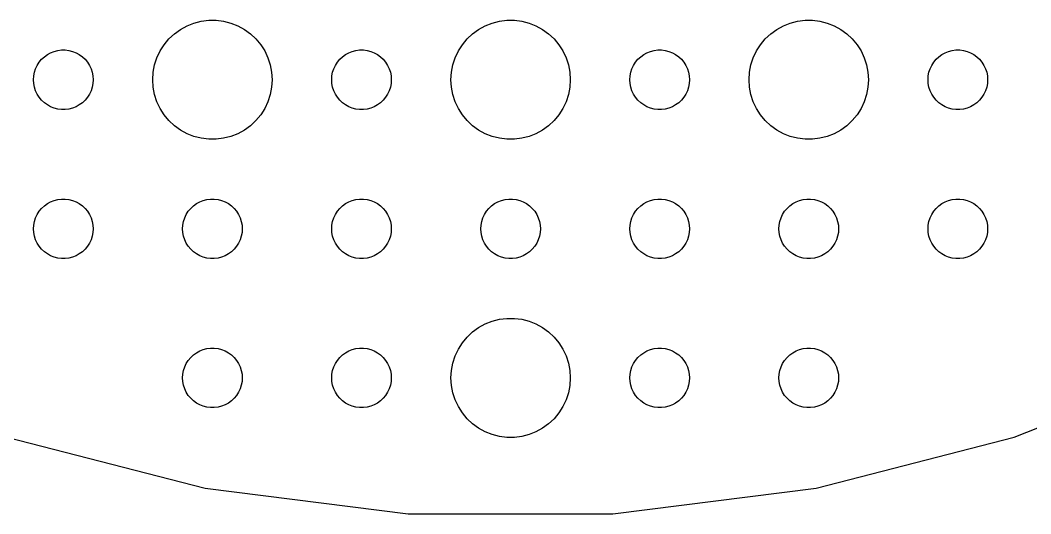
# Model space of a CAD drawing. Header units: metres. Extents: x -82 to 82, y -82 to 82.
# Drawn here: x -24.7 to 26.2, y -81.8 to -57 of the extents above; entities that cross this region are included whole.
import ezdxf

# ---------------------------------------------------------------- set-up
doc = ezdxf.new("R2010")
doc.units = ezdxf.units.M

msp = doc.modelspace()

# ---------------------------------------------------------------- linework, layer by layer
for p, q in [((-16.6075, -57.467), (-16.2773, -57.2855)), ((-16.2773, -57.2855), (-15.927, -57.1468)), ((-15.927, -57.1468), (-15.5621, -57.0531)), ((-15.5621, -57.0531), (-15.1884, -57.0059)), ((-15.1884, -57.0059), (-14.8116, -57.0059)), ((-14.8116, -57.0059), (-14.4379, -57.0531)), ((-14.4379, -57.0531), (-14.0729, -57.1468)), ((-14.0729, -57.1468), (-13.7227, -57.2855)), ((-13.7227, -57.2855), (-13.3925, -57.467)), ((-1.60747, -57.467), (-1.27733, -57.2855)), ((-1.27733, -57.2855), (-0.92705, -57.1468)), ((-0.92705, -57.1468), (-0.56213, -57.0531)), ((-0.56213, -57.0531), (-0.18837, -57.0059)), ((-0.18837, -57.0059), (0.18837, -57.0059)), ((0.18837, -57.0059), (0.56213, -57.0531)), ((0.56213, -57.0531), (0.92705, -57.1468)), ((0.92705, -57.1468), (1.27733, -57.2855)), ((1.27733, -57.2855), (1.60747, -57.467)), ((13.3925, -57.467), (13.7227, -57.2855)), ((13.7227, -57.2855), (14.0729, -57.1468)), ((14.0729, -57.1468), (14.4379, -57.0531)), ((14.4379, -57.0531), (14.8116, -57.0059)), ((14.8116, -57.0059), (15.1884, -57.0059)), ((15.1884, -57.0059), (15.5621, -57.0531)), ((15.5621, -57.0531), (15.927, -57.1468)), ((15.927, -57.1468), (16.2773, -57.2855)), ((16.2773, -57.2855), (16.6075, -57.467)), ((-17.427, -58.2366), (-17.1869, -57.9464)), ((-17.1869, -57.9464), (-16.9123, -57.6885)), ((-16.9123, -57.6885), (-16.6075, -57.467)), ((-13.3925, -57.467), (-13.0877, -57.6885)), ((-13.0877, -57.6885), (-12.8131, -57.9464)), ((-12.8131, -57.9464), (-12.5729, -58.2366)), ((-2.42705, -58.2366), (-2.1869, -57.9464)), ((-2.1869, -57.9464), (-1.91226, -57.6885)), ((-1.91226, -57.6885), (-1.60747, -57.467)), ((1.60747, -57.467), (1.91226, -57.6885)), ((1.91226, -57.6885), (2.1869, -57.9464)), ((2.1869, -57.9464), (2.42705, -58.2366)), ((12.5729, -58.2366), (12.8131, -57.9464)), ((12.8131, -57.9464), (13.0877, -57.6885)), ((13.0877, -57.6885), (13.3925, -57.467)), ((16.6075, -57.467), (16.9123, -57.6885)), ((16.9123, -57.6885), (17.1869, -57.9464)), ((17.1869, -57.9464), (17.427, -58.2366)), ((-17.6289, -58.5547), (-17.427, -58.2366)), ((-12.5729, -58.2366), (-12.3711, -58.5547)), ((-2.62891, -58.5547), (-2.42705, -58.2366)), ((2.42705, -58.2366), (2.62891, -58.5547)), ((12.3711, -58.5547), (12.5729, -58.2366)), ((17.427, -58.2366), (17.6289, -58.5547)), ((-23.7135, -59.1183), (-23.5934, -58.9732)), ((-23.5934, -58.9732), (-23.4561, -58.8442)), ((-23.4561, -58.8442), (-23.3037, -58.7335)), ((-23.3037, -58.7335), (-23.1387, -58.6428)), ((-23.1387, -58.6428), (-22.9635, -58.5734)), ((-22.9635, -58.5734), (-22.7811, -58.5266)), ((-22.7811, -58.5266), (-22.5942, -58.503)), ((-22.5942, -58.503), (-22.4058, -58.503)), ((-22.4058, -58.503), (-22.2189, -58.5266)), ((-22.2189, -58.5266), (-22.0365, -58.5734)), ((-22.0365, -58.5734), (-21.8613, -58.6428)), ((-21.8613, -58.6428), (-21.6963, -58.7335)), ((-21.6963, -58.7335), (-21.5439, -58.8442)), ((-21.5439, -58.8442), (-21.4065, -58.9732)), ((-21.4065, -58.9732), (-21.2865, -59.1183)), ((-17.9057, -59.2539), (-17.7893, -58.8956)), ((-17.7893, -58.8956), (-17.6289, -58.5547)), ((-12.3711, -58.5547), (-12.2107, -58.8956)), ((-12.2107, -58.8956), (-12.0942, -59.2539)), ((-8.71352, -59.1183), (-8.59344, -58.9732)), ((-8.59344, -58.9732), (-8.45613, -58.8442)), ((-8.45613, -58.8442), (-8.30373, -58.7335)), ((-8.30373, -58.7335), (-8.13866, -58.6428)), ((-8.13866, -58.6428), (-7.96352, -58.5734)), ((-7.96352, -58.5734), (-7.78107, -58.5266)), ((-7.78107, -58.5266), (-7.59418, -58.503)), ((-7.59418, -58.503), (-7.40581, -58.503)), ((-7.40581, -58.503), (-7.21892, -58.5266)), ((-7.21892, -58.5266), (-7.03647, -58.5734)), ((-7.03647, -58.5734), (-6.86133, -58.6428)), ((-6.86133, -58.6428), (-6.69626, -58.7335)), ((-6.69626, -58.7335), (-6.54385, -58.8442)), ((-6.54385, -58.8442), (-6.40654, -58.9732)), ((-6.40654, -58.9732), (-6.28647, -59.1183)), ((-2.90575, -59.2539), (-2.78932, -58.8956)), ((-2.78932, -58.8956), (-2.62891, -58.5547)), ((2.62891, -58.5547), (2.78932, -58.8956)), ((2.78932, -58.8956), (2.90575, -59.2539)), ((6.28647, -59.1183), (6.40654, -58.9732)), ((6.40654, -58.9732), (6.54385, -58.8442)), ((6.54385, -58.8442), (6.69626, -58.7335)), ((6.69626, -58.7335), (6.86133, -58.6428)), ((6.86133, -58.6428), (7.03647, -58.5734)), ((7.03647, -58.5734), (7.21892, -58.5266)), ((7.21892, -58.5266), (7.40581, -58.503)), ((7.40581, -58.503), (7.59418, -58.503)), ((7.59418, -58.503), (7.78107, -58.5266)), ((7.78107, -58.5266), (7.96352, -58.5734)), ((7.96352, -58.5734), (8.13866, -58.6428)), ((8.13866, -58.6428), (8.30373, -58.7335)), ((8.30373, -58.7335), (8.45613, -58.8442)), ((8.45613, -58.8442), (8.59344, -58.9732)), ((8.59344, -58.9732), (8.71352, -59.1183)), ((12.0942, -59.2539), (12.2107, -58.8956)), ((12.2107, -58.8956), (12.3711, -58.5547)), ((17.6289, -58.5547), (17.7893, -58.8956)), ((17.7893, -58.8956), (17.9057, -59.2539)), ((21.2865, -59.1183), (21.4065, -58.9732)), ((21.4065, -58.9732), (21.5439, -58.8442)), ((21.5439, -58.8442), (21.6963, -58.7335)), ((21.6963, -58.7335), (21.8613, -58.6428)), ((21.8613, -58.6428), (22.0365, -58.5734)), ((22.0365, -58.5734), (22.2189, -58.5266)), ((22.2189, -58.5266), (22.4058, -58.503)), ((22.4058, -58.503), (22.5942, -58.503)), ((22.5942, -58.503), (22.7811, -58.5266)), ((22.7811, -58.5266), (22.9635, -58.5734)), ((22.9635, -58.5734), (23.1387, -58.6428)), ((23.1387, -58.6428), (23.3037, -58.7335)), ((23.3037, -58.7335), (23.4561, -58.8442)), ((23.4561, -58.8442), (23.5934, -58.9732)), ((23.5934, -58.9732), (23.7135, -59.1183)), ((-23.9529, -59.627), (-23.8947, -59.4478)), ((-23.8947, -59.4478), (-23.8145, -59.2774)), ((-23.8145, -59.2774), (-23.7135, -59.1183)), ((-21.2865, -59.1183), (-21.1855, -59.2774)), ((-21.1855, -59.2774), (-21.1053, -59.4478)), ((-21.1053, -59.4478), (-21.0471, -59.627)), ((-17.9763, -59.624), (-17.9057, -59.2539)), ((-12.0942, -59.2539), (-12.0237, -59.624)), ((-8.95287, -59.627), (-8.89465, -59.4478)), ((-8.89465, -59.4478), (-8.81445, -59.2774)), ((-8.81445, -59.2774), (-8.71352, -59.1183)), ((-6.28647, -59.1183), (-6.18553, -59.2774)), ((-6.18553, -59.2774), (-6.10533, -59.4478)), ((-6.10533, -59.4478), (-6.04712, -59.627)), ((-2.97633, -59.624), (-2.90575, -59.2539)), ((2.90575, -59.2539), (2.97633, -59.624)), ((6.04712, -59.627), (6.10533, -59.4478)), ((6.10533, -59.4478), (6.18553, -59.2774)), ((6.18553, -59.2774), (6.28647, -59.1183)), ((8.71352, -59.1183), (8.81445, -59.2774)), ((8.81445, -59.2774), (8.89465, -59.4478)), ((8.89465, -59.4478), (8.95287, -59.627)), ((12.0237, -59.624), (12.0942, -59.2539)), ((17.9057, -59.2539), (17.9763, -59.624)), ((21.0471, -59.627), (21.1053, -59.4478)), ((21.1053, -59.4478), (21.1855, -59.2774)), ((21.1855, -59.2774), (21.2865, -59.1183)), ((23.7135, -59.1183), (23.8145, -59.2774)), ((23.8145, -59.2774), (23.8947, -59.4478)), ((23.8947, -59.4478), (23.9529, -59.627)), ((-24, -60), (-23.9882, -59.812)), ((-23.9882, -59.812), (-23.9529, -59.627)), ((-21.0471, -59.627), (-21.0118, -59.812)), ((-21.0118, -59.812), (-21, -60)), ((-18, -60), (-17.9763, -59.624)), ((-12.0237, -59.624), (-12, -60)), ((-9, -60), (-8.98816, -59.812)), ((-8.98816, -59.812), (-8.95287, -59.627)), ((-6.04712, -59.627), (-6.01183, -59.812)), ((-6.01183, -59.812), (-6, -60)), ((-3, -60), (-2.97633, -59.624)), ((2.97633, -59.624), (3, -60)), ((6, -60), (6.01183, -59.812)), ((6.01183, -59.812), (6.04712, -59.627)), ((8.95287, -59.627), (8.98816, -59.812)), ((8.98816, -59.812), (9, -60)), ((12, -60), (12.0237, -59.624)), ((17.9763, -59.624), (18, -60)), ((21, -60), (21.0118, -59.812)), ((21.0118, -59.812), (21.0471, -59.627)), ((23.9529, -59.627), (23.9882, -59.812)), ((23.9882, -59.812), (24, -60)), ((-23.9882, -60.188), (-24, -60)), ((-23.9529, -60.373), (-23.9882, -60.188)), ((-23.8947, -60.5522), (-23.9529, -60.373)), ((-21.0471, -60.373), (-21.1053, -60.5522)), ((-21.0118, -60.188), (-21.0471, -60.373)), ((-21, -60), (-21.0118, -60.188)), ((-17.9763, -60.376), (-18, -60)), ((-17.9057, -60.7461), (-17.9763, -60.376)), ((-12.0237, -60.376), (-12.0942, -60.7461)), ((-12, -60), (-12.0237, -60.376)), ((-8.98816, -60.188), (-9, -60)), ((-8.95287, -60.373), (-8.98816, -60.188)), ((-8.89465, -60.5522), (-8.95287, -60.373)), ((-6.04712, -60.373), (-6.10533, -60.5522)), ((-6.01183, -60.188), (-6.04712, -60.373)), ((-6, -60), (-6.01183, -60.188)), ((-2.97633, -60.376), (-3, -60)), ((-2.90575, -60.7461), (-2.97633, -60.376)), ((2.97633, -60.376), (2.90575, -60.7461)), ((3, -60), (2.97633, -60.376)), ((6.01183, -60.188), (6, -60)), ((6.04712, -60.373), (6.01183, -60.188)), ((6.10533, -60.5522), (6.04712, -60.373)), ((8.95287, -60.373), (8.89465, -60.5522)), ((8.98816, -60.188), (8.95287, -60.373)), ((9, -60), (8.98816, -60.188)), ((12.0237, -60.376), (12, -60)), ((12.0942, -60.7461), (12.0237, -60.376)), ((17.9763, -60.376), (17.9057, -60.7461)), ((18, -60), (17.9763, -60.376)), ((21.0118, -60.188), (21, -60)), ((21.0471, -60.373), (21.0118, -60.188)), ((21.1053, -60.5522), (21.0471, -60.373)), ((23.9529, -60.373), (23.8947, -60.5522)), ((23.9882, -60.188), (23.9529, -60.373)), ((24, -60), (23.9882, -60.188)), ((-23.8145, -60.7226), (-23.8947, -60.5522)), ((-23.7135, -60.8817), (-23.8145, -60.7226)), ((-23.5934, -61.0268), (-23.7135, -60.8817)), ((-21.2865, -60.8817), (-21.4065, -61.0268)), ((-21.1855, -60.7226), (-21.2865, -60.8817)), ((-21.1053, -60.5522), (-21.1855, -60.7226)), ((-17.7893, -61.1044), (-17.9057, -60.7461)), ((-12.0942, -60.7461), (-12.2107, -61.1044)), ((-8.81445, -60.7226), (-8.89465, -60.5522)), ((-8.71352, -60.8817), (-8.81445, -60.7226)), ((-8.59344, -61.0268), (-8.71352, -60.8817)), ((-6.28647, -60.8817), (-6.40654, -61.0268)), ((-6.18553, -60.7226), (-6.28647, -60.8817)), ((-6.10533, -60.5522), (-6.18553, -60.7226)), ((-2.78932, -61.1044), (-2.90575, -60.7461)), ((2.90575, -60.7461), (2.78932, -61.1044)), ((6.18553, -60.7226), (6.10533, -60.5522)), ((6.28647, -60.8817), (6.18553, -60.7226)), ((6.40654, -61.0268), (6.28647, -60.8817)), ((8.71352, -60.8817), (8.59344, -61.0268)), ((8.81445, -60.7226), (8.71352, -60.8817)), ((8.89465, -60.5522), (8.81445, -60.7226)), ((12.2107, -61.1044), (12.0942, -60.7461)), ((17.9057, -60.7461), (17.7893, -61.1044)), ((21.1855, -60.7226), (21.1053, -60.5522)), ((21.2865, -60.8817), (21.1855, -60.7226)), ((21.4065, -61.0268), (21.2865, -60.8817)), ((23.7135, -60.8817), (23.5934, -61.0268)), ((23.8145, -60.7226), (23.7135, -60.8817)), ((23.8947, -60.5522), (23.8145, -60.7226)), ((-23.4561, -61.1558), (-23.5934, -61.0268)), ((-23.3037, -61.2665), (-23.4561, -61.1558)), ((-23.1387, -61.3572), (-23.3037, -61.2665)), ((-22.9635, -61.4266), (-23.1387, -61.3572)), ((-22.7811, -61.4734), (-22.9635, -61.4266)), ((-22.5942, -61.497), (-22.7811, -61.4734)), ((-22.4058, -61.497), (-22.5942, -61.497)), ((-22.2189, -61.4734), (-22.4058, -61.497)), ((-22.0365, -61.4266), (-22.2189, -61.4734)), ((-21.8613, -61.3572), (-22.0365, -61.4266)), ((-21.6963, -61.2665), (-21.8613, -61.3572)), ((-21.5439, -61.1558), (-21.6963, -61.2665)), ((-21.4065, -61.0268), (-21.5439, -61.1558)), ((-17.6289, -61.4453), (-17.7893, -61.1044)), ((-17.427, -61.7634), (-17.6289, -61.4453)), ((-12.3711, -61.4453), (-12.5729, -61.7634)), ((-12.2107, -61.1044), (-12.3711, -61.4453)), ((-8.45613, -61.1558), (-8.59344, -61.0268)), ((-8.30373, -61.2665), (-8.45613, -61.1558)), ((-8.13866, -61.3572), (-8.30373, -61.2665)), ((-7.96352, -61.4266), (-8.13866, -61.3572)), ((-7.78107, -61.4734), (-7.96352, -61.4266)), ((-7.59418, -61.497), (-7.78107, -61.4734)), ((-7.40581, -61.497), (-7.59418, -61.497)), ((-7.21892, -61.4734), (-7.40581, -61.497)), ((-7.03647, -61.4266), (-7.21892, -61.4734)), ((-6.86133, -61.3572), (-7.03647, -61.4266)), ((-6.69626, -61.2665), (-6.86133, -61.3572)), ((-6.54385, -61.1558), (-6.69626, -61.2665)), ((-6.40654, -61.0268), (-6.54385, -61.1558)), ((-2.62891, -61.4453), (-2.78932, -61.1044)), ((-2.42705, -61.7634), (-2.62891, -61.4453)), ((2.62891, -61.4453), (2.42705, -61.7634)), ((2.78932, -61.1044), (2.62891, -61.4453)), ((6.54385, -61.1558), (6.40654, -61.0268)), ((6.69626, -61.2665), (6.54385, -61.1558)), ((6.86133, -61.3572), (6.69626, -61.2665)), ((7.03647, -61.4266), (6.86133, -61.3572)), ((7.21892, -61.4734), (7.03647, -61.4266)), ((7.40581, -61.497), (7.21892, -61.4734)), ((7.59418, -61.497), (7.40581, -61.497)), ((7.78107, -61.4734), (7.59418, -61.497)), ((7.96352, -61.4266), (7.78107, -61.4734)), ((8.13866, -61.3572), (7.96352, -61.4266)), ((8.30373, -61.2665), (8.13866, -61.3572)), ((8.45613, -61.1558), (8.30373, -61.2665)), ((8.59344, -61.0268), (8.45613, -61.1558)), ((12.3711, -61.4453), (12.2107, -61.1044)), ((12.5729, -61.7634), (12.3711, -61.4453)), ((17.6289, -61.4453), (17.427, -61.7634)), ((17.7893, -61.1044), (17.6289, -61.4453)), ((21.5439, -61.1558), (21.4065, -61.0268)), ((21.6963, -61.2665), (21.5439, -61.1558)), ((21.8613, -61.3572), (21.6963, -61.2665)), ((22.0365, -61.4266), (21.8613, -61.3572)), ((22.2189, -61.4734), (22.0365, -61.4266)), ((22.4058, -61.497), (22.2189, -61.4734)), ((22.5942, -61.497), (22.4058, -61.497)), ((22.7811, -61.4734), (22.5942, -61.497)), ((22.9635, -61.4266), (22.7811, -61.4734)), ((23.1387, -61.3572), (22.9635, -61.4266)), ((23.3037, -61.2665), (23.1387, -61.3572)), ((23.4561, -61.1558), (23.3037, -61.2665)), ((23.5934, -61.0268), (23.4561, -61.1558)), ((-17.1869, -62.0536), (-17.427, -61.7634)), ((-12.5729, -61.7634), (-12.8131, -62.0536)), ((-2.1869, -62.0536), (-2.42705, -61.7634)), ((2.42705, -61.7634), (2.1869, -62.0536)), ((12.8131, -62.0536), (12.5729, -61.7634)), ((17.427, -61.7634), (17.1869, -62.0536)), ((-16.9123, -62.3115), (-17.1869, -62.0536)), ((-16.6075, -62.533), (-16.9123, -62.3115)), ((-13.0877, -62.3115), (-13.3925, -62.533)), ((-12.8131, -62.0536), (-13.0877, -62.3115)), ((-1.91226, -62.3115), (-2.1869, -62.0536)), ((-1.60747, -62.533), (-1.91226, -62.3115)), ((1.91226, -62.3115), (1.60747, -62.533)), ((2.1869, -62.0536), (1.91226, -62.3115)), ((13.0877, -62.3115), (12.8131, -62.0536)), ((13.3925, -62.533), (13.0877, -62.3115)), ((16.9123, -62.3115), (16.6075, -62.533)), ((17.1869, -62.0536), (16.9123, -62.3115)), ((-16.2773, -62.7145), (-16.6075, -62.533)), ((-15.927, -62.8532), (-16.2773, -62.7145)), ((-15.5621, -62.9469), (-15.927, -62.8532)), ((-15.1884, -62.9941), (-15.5621, -62.9469)), ((-14.8116, -62.9941), (-15.1884, -62.9941)), ((-14.4379, -62.9469), (-14.8116, -62.9941)), ((-14.0729, -62.8532), (-14.4379, -62.9469)), ((-13.7227, -62.7145), (-14.0729, -62.8532)), ((-13.3925, -62.533), (-13.7227, -62.7145)), ((-1.27733, -62.7145), (-1.60747, -62.533)), ((-0.92705, -62.8532), (-1.27733, -62.7145)), ((-0.56213, -62.9469), (-0.92705, -62.8532)), ((-0.18837, -62.9941), (-0.56213, -62.9469)), ((0.18837, -62.9941), (-0.18837, -62.9941)), ((0.56213, -62.9469), (0.18837, -62.9941)), ((0.92705, -62.8532), (0.56213, -62.9469)), ((1.27733, -62.7145), (0.92705, -62.8532)), ((1.60747, -62.533), (1.27733, -62.7145)), ((13.7227, -62.7145), (13.3925, -62.533)), ((14.0729, -62.8532), (13.7227, -62.7145)), ((14.4379, -62.9469), (14.0729, -62.8532)), ((14.8116, -62.9941), (14.4379, -62.9469)), ((15.1884, -62.9941), (14.8116, -62.9941)), ((15.5621, -62.9469), (15.1884, -62.9941)), ((15.927, -62.8532), (15.5621, -62.9469)), ((16.2773, -62.7145), (15.927, -62.8532)), ((16.6075, -62.533), (16.2773, -62.7145)), ((-23.1387, -66.1428), (-22.9635, -66.0734)), ((-22.9635, -66.0734), (-22.7811, -66.0266)), ((-22.7811, -66.0266), (-22.5942, -66.003)), ((-22.5942, -66.003), (-22.4058, -66.003)), ((-22.4058, -66.003), (-22.2189, -66.0266)), ((-22.2189, -66.0266), (-22.0365, -66.0734)), ((-22.0365, -66.0734), (-21.8613, -66.1428)), ((-15.6387, -66.1428), (-15.4635, -66.0734)), ((-15.4635, -66.0734), (-15.2811, -66.0266)), ((-15.2811, -66.0266), (-15.0942, -66.003)), ((-15.0942, -66.003), (-14.9058, -66.003)), ((-14.9058, -66.003), (-14.7189, -66.0266)), ((-14.7189, -66.0266), (-14.5365, -66.0734)), ((-14.5365, -66.0734), (-14.3613, -66.1428)), ((-8.13866, -66.1428), (-7.96352, -66.0734)), ((-7.96352, -66.0734), (-7.78107, -66.0266)), ((-7.78107, -66.0266), (-7.59418, -66.003)), ((-7.59418, -66.003), (-7.40581, -66.003)), ((-7.40581, -66.003), (-7.21892, -66.0266)), ((-7.21892, -66.0266), (-7.03647, -66.0734)), ((-7.03647, -66.0734), (-6.86133, -66.1428)), ((-0.63866, -66.1428), (-0.46352, -66.0734)), ((-0.46352, -66.0734), (-0.28107, -66.0266)), ((-0.28107, -66.0266), (-0.09418, -66.003)), ((-0.09418, -66.003), (0.09418, -66.003)), ((0.09418, -66.003), (0.28107, -66.0266)), ((0.28107, -66.0266), (0.46352, -66.0734)), ((0.46352, -66.0734), (0.63866, -66.1428)), ((6.86133, -66.1428), (7.03647, -66.0734)), ((7.03647, -66.0734), (7.21892, -66.0266)), ((7.21892, -66.0266), (7.40581, -66.003)), ((7.40581, -66.003), (7.59418, -66.003)), ((7.59418, -66.003), (7.78107, -66.0266)), ((7.78107, -66.0266), (7.96352, -66.0734)), ((7.96352, -66.0734), (8.13866, -66.1428)), ((14.3613, -66.1428), (14.5365, -66.0734)), ((14.5365, -66.0734), (14.7189, -66.0266)), ((14.7189, -66.0266), (14.9058, -66.003)), ((14.9058, -66.003), (15.0942, -66.003)), ((15.0942, -66.003), (15.2811, -66.0266)), ((15.2811, -66.0266), (15.4635, -66.0734)), ((15.4635, -66.0734), (15.6387, -66.1428)), ((21.8613, -66.1428), (22.0365, -66.0734)), ((22.0365, -66.0734), (22.2189, -66.0266)), ((22.2189, -66.0266), (22.4058, -66.003)), ((22.4058, -66.003), (22.5942, -66.003)), ((22.5942, -66.003), (22.7811, -66.0266)), ((22.7811, -66.0266), (22.9635, -66.0734)), ((22.9635, -66.0734), (23.1387, -66.1428)), ((-23.7135, -66.6183), (-23.5934, -66.4732)), ((-23.5934, -66.4732), (-23.4561, -66.3442)), ((-23.4561, -66.3442), (-23.3037, -66.2335)), ((-23.3037, -66.2335), (-23.1387, -66.1428)), ((-21.8613, -66.1428), (-21.6963, -66.2335)), ((-21.6963, -66.2335), (-21.5439, -66.3442)), ((-21.5439, -66.3442), (-21.4065, -66.4732)), ((-21.4065, -66.4732), (-21.2865, -66.6183)), ((-16.2135, -66.6183), (-16.0934, -66.4732)), ((-16.0934, -66.4732), (-15.9561, -66.3442)), ((-15.9561, -66.3442), (-15.8037, -66.2335)), ((-15.8037, -66.2335), (-15.6387, -66.1428)), ((-14.3613, -66.1428), (-14.1963, -66.2335)), ((-14.1963, -66.2335), (-14.0439, -66.3442)), ((-14.0439, -66.3442), (-13.9065, -66.4732)), ((-13.9065, -66.4732), (-13.7865, -66.6183)), ((-8.71352, -66.6183), (-8.59344, -66.4732)), ((-8.59344, -66.4732), (-8.45613, -66.3442)), ((-8.45613, -66.3442), (-8.30373, -66.2335)), ((-8.30373, -66.2335), (-8.13866, -66.1428)), ((-6.86133, -66.1428), (-6.69626, -66.2335)), ((-6.69626, -66.2335), (-6.54385, -66.3442)), ((-6.54385, -66.3442), (-6.40654, -66.4732)), ((-6.40654, -66.4732), (-6.28647, -66.6183)), ((-1.21352, -66.6183), (-1.09344, -66.4732)), ((-1.09344, -66.4732), (-0.95613, -66.3442)), ((-0.95613, -66.3442), (-0.80373, -66.2335)), ((-0.80373, -66.2335), (-0.63866, -66.1428)), ((0.63866, -66.1428), (0.80373, -66.2335)), ((0.80373, -66.2335), (0.95613, -66.3442)), ((0.95613, -66.3442), (1.09344, -66.4732)), ((1.09344, -66.4732), (1.21352, -66.6183)), ((6.28647, -66.6183), (6.40654, -66.4732)), ((6.40654, -66.4732), (6.54385, -66.3442)), ((6.54385, -66.3442), (6.69626, -66.2335)), ((6.69626, -66.2335), (6.86133, -66.1428)), ((8.13866, -66.1428), (8.30373, -66.2335)), ((8.30373, -66.2335), (8.45613, -66.3442)), ((8.45613, -66.3442), (8.59344, -66.4732)), ((8.59344, -66.4732), (8.71352, -66.6183)), ((13.7865, -66.6183), (13.9065, -66.4732)), ((13.9065, -66.4732), (14.0439, -66.3442)), ((14.0439, -66.3442), (14.1963, -66.2335)), ((14.1963, -66.2335), (14.3613, -66.1428)), ((15.6387, -66.1428), (15.8037, -66.2335)), ((15.8037, -66.2335), (15.9561, -66.3442)), ((15.9561, -66.3442), (16.0934, -66.4732)), ((16.0934, -66.4732), (16.2135, -66.6183)), ((21.2865, -66.6183), (21.4065, -66.4732)), ((21.4065, -66.4732), (21.5439, -66.3442)), ((21.5439, -66.3442), (21.6963, -66.2335)), ((21.6963, -66.2335), (21.8613, -66.1428)), ((23.1387, -66.1428), (23.3037, -66.2335)), ((23.3037, -66.2335), (23.4561, -66.3442)), ((23.4561, -66.3442), (23.5934, -66.4732)), ((23.5934, -66.4732), (23.7135, -66.6183)), ((-23.9529, -67.127), (-23.8947, -66.9478)), ((-23.8947, -66.9478), (-23.8145, -66.7774)), ((-23.8145, -66.7774), (-23.7135, -66.6183)), ((-21.2865, -66.6183), (-21.1855, -66.7774)), ((-21.1855, -66.7774), (-21.1053, -66.9478)), ((-21.1053, -66.9478), (-21.0471, -67.127)), ((-16.4529, -67.127), (-16.3947, -66.9478)), ((-16.3947, -66.9478), (-16.3145, -66.7774)), ((-16.3145, -66.7774), (-16.2135, -66.6183)), ((-13.7865, -66.6183), (-13.6855, -66.7774)), ((-13.6855, -66.7774), (-13.6053, -66.9478)), ((-13.6053, -66.9478), (-13.5471, -67.127)), ((-8.95287, -67.127), (-8.89465, -66.9478)), ((-8.89465, -66.9478), (-8.81445, -66.7774)), ((-8.81445, -66.7774), (-8.71352, -66.6183)), ((-6.28647, -66.6183), (-6.18553, -66.7774)), ((-6.18553, -66.7774), (-6.10533, -66.9478)), ((-6.10533, -66.9478), (-6.04712, -67.127)), ((-1.45287, -67.127), (-1.39465, -66.9478)), ((-1.39465, -66.9478), (-1.31445, -66.7774)), ((-1.31445, -66.7774), (-1.21352, -66.6183)), ((1.21352, -66.6183), (1.31445, -66.7774)), ((1.31445, -66.7774), (1.39465, -66.9478)), ((1.39465, -66.9478), (1.45287, -67.127)), ((6.04712, -67.127), (6.10533, -66.9478)), ((6.10533, -66.9478), (6.18553, -66.7774)), ((6.18553, -66.7774), (6.28647, -66.6183)), ((8.71352, -66.6183), (8.81445, -66.7774)), ((8.81445, -66.7774), (8.89465, -66.9478)), ((8.89465, -66.9478), (8.95287, -67.127)), ((13.5471, -67.127), (13.6053, -66.9478)), ((13.6053, -66.9478), (13.6855, -66.7774)), ((13.6855, -66.7774), (13.7865, -66.6183)), ((16.2135, -66.6183), (16.3145, -66.7774)), ((16.3145, -66.7774), (16.3947, -66.9478)), ((16.3947, -66.9478), (16.4529, -67.127)), ((21.0471, -67.127), (21.1053, -66.9478)), ((21.1053, -66.9478), (21.1855, -66.7774)), ((21.1855, -66.7774), (21.2865, -66.6183)), ((23.7135, -66.6183), (23.8145, -66.7774)), ((23.8145, -66.7774), (23.8947, -66.9478)), ((23.8947, -66.9478), (23.9529, -67.127)), ((-24, -67.5), (-23.9882, -67.312)), ((-23.9882, -67.688), (-24, -67.5)), ((-23.9882, -67.312), (-23.9529, -67.127)), ((-21.0471, -67.127), (-21.0118, -67.312)), ((-21.0118, -67.312), (-21, -67.5)), ((-21, -67.5), (-21.0118, -67.688)), ((-16.5, -67.5), (-16.4882, -67.312)), ((-16.4882, -67.688), (-16.5, -67.5)), ((-16.4882, -67.312), (-16.4529, -67.127)), ((-13.5471, -67.127), (-13.5118, -67.312)), ((-13.5118, -67.312), (-13.5, -67.5)), ((-13.5, -67.5), (-13.5118, -67.688)), ((-9, -67.5), (-8.98816, -67.312)), ((-8.98816, -67.688), (-9, -67.5)), ((-8.98816, -67.312), (-8.95287, -67.127)), ((-6.04712, -67.127), (-6.01183, -67.312)), ((-6.01183, -67.312), (-6, -67.5)), ((-6, -67.5), (-6.01183, -67.688)), ((-1.5, -67.5), (-1.48816, -67.312)), ((-1.48816, -67.688), (-1.5, -67.5)), ((-1.48816, -67.312), (-1.45287, -67.127)), ((1.45287, -67.127), (1.48816, -67.312)), ((1.48816, -67.312), (1.5, -67.5)), ((1.5, -67.5), (1.48816, -67.688)), ((6, -67.5), (6.01183, -67.312)), ((6.01183, -67.688), (6, -67.5)), ((6.01183, -67.312), (6.04712, -67.127)), ((8.95287, -67.127), (8.98816, -67.312)), ((8.98816, -67.312), (9, -67.5)), ((9, -67.5), (8.98816, -67.688)), ((13.5, -67.5), (13.5118, -67.312)), ((13.5118, -67.688), (13.5, -67.5)), ((13.5118, -67.312), (13.5471, -67.127)), ((16.4529, -67.127), (16.4882, -67.312)), ((16.4882, -67.312), (16.5, -67.5)), ((16.5, -67.5), (16.4882, -67.688)), ((21, -67.5), (21.0118, -67.312)), ((21.0118, -67.688), (21, -67.5)), ((21.0118, -67.312), (21.0471, -67.127)), ((23.9529, -67.127), (23.9882, -67.312)), ((23.9882, -67.312), (24, -67.5)), ((24, -67.5), (23.9882, -67.688)), ((-23.9529, -67.873), (-23.9882, -67.688)), ((-23.8947, -68.0522), (-23.9529, -67.873)), ((-23.8145, -68.2226), (-23.8947, -68.0522)), ((-21.1053, -68.0522), (-21.1855, -68.2226)), ((-21.0471, -67.873), (-21.1053, -68.0522)), ((-21.0118, -67.688), (-21.0471, -67.873)), ((-16.4529, -67.873), (-16.4882, -67.688)), ((-16.3947, -68.0522), (-16.4529, -67.873)), ((-16.3145, -68.2226), (-16.3947, -68.0522)), ((-13.6053, -68.0522), (-13.6855, -68.2226)), ((-13.5471, -67.873), (-13.6053, -68.0522)), ((-13.5118, -67.688), (-13.5471, -67.873)), ((-8.95287, -67.873), (-8.98816, -67.688)), ((-8.89465, -68.0522), (-8.95287, -67.873)), ((-8.81445, -68.2226), (-8.89465, -68.0522)), ((-6.10533, -68.0522), (-6.18553, -68.2226)), ((-6.04712, -67.873), (-6.10533, -68.0522)), ((-6.01183, -67.688), (-6.04712, -67.873)), ((-1.45287, -67.873), (-1.48816, -67.688)), ((-1.39465, -68.0522), (-1.45287, -67.873)), ((-1.31445, -68.2226), (-1.39465, -68.0522)), ((1.39465, -68.0522), (1.31445, -68.2226)), ((1.45287, -67.873), (1.39465, -68.0522)), ((1.48816, -67.688), (1.45287, -67.873)), ((6.04712, -67.873), (6.01183, -67.688)), ((6.10533, -68.0522), (6.04712, -67.873)), ((6.18553, -68.2226), (6.10533, -68.0522)), ((8.89465, -68.0522), (8.81445, -68.2226)), ((8.95287, -67.873), (8.89465, -68.0522)), ((8.98816, -67.688), (8.95287, -67.873)), ((13.5471, -67.873), (13.5118, -67.688)), ((13.6053, -68.0522), (13.5471, -67.873)), ((13.6855, -68.2226), (13.6053, -68.0522)), ((16.3947, -68.0522), (16.3145, -68.2226)), ((16.4529, -67.873), (16.3947, -68.0522)), ((16.4882, -67.688), (16.4529, -67.873)), ((21.0471, -67.873), (21.0118, -67.688)), ((21.1053, -68.0522), (21.0471, -67.873)), ((21.1855, -68.2226), (21.1053, -68.0522)), ((23.8947, -68.0522), (23.8145, -68.2226)), ((23.9529, -67.873), (23.8947, -68.0522)), ((23.9882, -67.688), (23.9529, -67.873)), ((-23.7135, -68.3817), (-23.8145, -68.2226)), ((-23.5934, -68.5268), (-23.7135, -68.3817)), ((-23.4561, -68.6558), (-23.5934, -68.5268)), ((-21.4065, -68.5268), (-21.5439, -68.6558)), ((-21.2865, -68.3817), (-21.4065, -68.5268)), ((-21.1855, -68.2226), (-21.2865, -68.3817)), ((-16.2135, -68.3817), (-16.3145, -68.2226)), ((-16.0934, -68.5268), (-16.2135, -68.3817)), ((-15.9561, -68.6558), (-16.0934, -68.5268)), ((-13.9065, -68.5268), (-14.0439, -68.6558)), ((-13.7865, -68.3817), (-13.9065, -68.5268)), ((-13.6855, -68.2226), (-13.7865, -68.3817)), ((-8.71352, -68.3817), (-8.81445, -68.2226)), ((-8.59344, -68.5268), (-8.71352, -68.3817)), ((-8.45613, -68.6558), (-8.59344, -68.5268)), ((-6.40654, -68.5268), (-6.54385, -68.6558)), ((-6.28647, -68.3817), (-6.40654, -68.5268)), ((-6.18553, -68.2226), (-6.28647, -68.3817)), ((-1.21352, -68.3817), (-1.31445, -68.2226)), ((-1.09344, -68.5268), (-1.21352, -68.3817)), ((-0.95613, -68.6558), (-1.09344, -68.5268)), ((1.09344, -68.5268), (0.95613, -68.6558)), ((1.21352, -68.3817), (1.09344, -68.5268)), ((1.31445, -68.2226), (1.21352, -68.3817)), ((6.28647, -68.3817), (6.18553, -68.2226)), ((6.40654, -68.5268), (6.28647, -68.3817)), ((6.54385, -68.6558), (6.40654, -68.5268)), ((8.59344, -68.5268), (8.45613, -68.6558)), ((8.71352, -68.3817), (8.59344, -68.5268)), ((8.81445, -68.2226), (8.71352, -68.3817)), ((13.7865, -68.3817), (13.6855, -68.2226)), ((13.9065, -68.5268), (13.7865, -68.3817)), ((14.0439, -68.6558), (13.9065, -68.5268)), ((16.0934, -68.5268), (15.9561, -68.6558)), ((16.2135, -68.3817), (16.0934, -68.5268)), ((16.3145, -68.2226), (16.2135, -68.3817)), ((21.2865, -68.3817), (21.1855, -68.2226)), ((21.4065, -68.5268), (21.2865, -68.3817)), ((21.5439, -68.6558), (21.4065, -68.5268)), ((23.5934, -68.5268), (23.4561, -68.6558)), ((23.7135, -68.3817), (23.5934, -68.5268)), ((23.8145, -68.2226), (23.7135, -68.3817)), ((-23.3037, -68.7665), (-23.4561, -68.6558)), ((-23.1387, -68.8572), (-23.3037, -68.7665)), ((-22.9635, -68.9266), (-23.1387, -68.8572)), ((-22.7811, -68.9734), (-22.9635, -68.9266)), ((-22.5942, -68.997), (-22.7811, -68.9734)), ((-22.4058, -68.997), (-22.5942, -68.997)), ((-22.2189, -68.9734), (-22.4058, -68.997)), ((-22.0365, -68.9266), (-22.2189, -68.9734)), ((-21.8613, -68.8572), (-22.0365, -68.9266)), ((-21.6963, -68.7665), (-21.8613, -68.8572)), ((-21.5439, -68.6558), (-21.6963, -68.7665)), ((-15.8037, -68.7665), (-15.9561, -68.6558)), ((-15.6387, -68.8572), (-15.8037, -68.7665)), ((-15.4635, -68.9266), (-15.6387, -68.8572)), ((-15.2811, -68.9734), (-15.4635, -68.9266)), ((-15.0942, -68.997), (-15.2811, -68.9734)), ((-14.9058, -68.997), (-15.0942, -68.997)), ((-14.7189, -68.9734), (-14.9058, -68.997)), ((-14.5365, -68.9266), (-14.7189, -68.9734)), ((-14.3613, -68.8572), (-14.5365, -68.9266)), ((-14.1963, -68.7665), (-14.3613, -68.8572)), ((-14.0439, -68.6558), (-14.1963, -68.7665)), ((-8.30373, -68.7665), (-8.45613, -68.6558)), ((-8.13866, -68.8572), (-8.30373, -68.7665)), ((-7.96352, -68.9266), (-8.13866, -68.8572)), ((-7.78107, -68.9734), (-7.96352, -68.9266)), ((-7.59418, -68.997), (-7.78107, -68.9734)), ((-7.40581, -68.997), (-7.59418, -68.997)), ((-7.21892, -68.9734), (-7.40581, -68.997)), ((-7.03647, -68.9266), (-7.21892, -68.9734)), ((-6.86133, -68.8572), (-7.03647, -68.9266)), ((-6.69626, -68.7665), (-6.86133, -68.8572)), ((-6.54385, -68.6558), (-6.69626, -68.7665)), ((-0.80373, -68.7665), (-0.95613, -68.6558)), ((-0.63866, -68.8572), (-0.80373, -68.7665)), ((-0.46352, -68.9266), (-0.63866, -68.8572)), ((-0.28107, -68.9734), (-0.46352, -68.9266)), ((-0.09418, -68.997), (-0.28107, -68.9734)), ((0.09418, -68.997), (-0.09418, -68.997)), ((0.28107, -68.9734), (0.09418, -68.997)), ((0.46352, -68.9266), (0.28107, -68.9734)), ((0.63866, -68.8572), (0.46352, -68.9266)), ((0.80373, -68.7665), (0.63866, -68.8572)), ((0.95613, -68.6558), (0.80373, -68.7665)), ((6.69626, -68.7665), (6.54385, -68.6558)), ((6.86133, -68.8572), (6.69626, -68.7665)), ((7.03647, -68.9266), (6.86133, -68.8572)), ((7.21892, -68.9734), (7.03647, -68.9266)), ((7.40581, -68.997), (7.21892, -68.9734)), ((7.59418, -68.997), (7.40581, -68.997)), ((7.78107, -68.9734), (7.59418, -68.997)), ((7.96352, -68.9266), (7.78107, -68.9734)), ((8.13866, -68.8572), (7.96352, -68.9266)), ((8.30373, -68.7665), (8.13866, -68.8572)), ((8.45613, -68.6558), (8.30373, -68.7665)), ((14.1963, -68.7665), (14.0439, -68.6558)), ((14.3613, -68.8572), (14.1963, -68.7665)), ((14.5365, -68.9266), (14.3613, -68.8572)), ((14.7189, -68.9734), (14.5365, -68.9266)), ((14.9058, -68.997), (14.7189, -68.9734)), ((15.0942, -68.997), (14.9058, -68.997)), ((15.2811, -68.9734), (15.0942, -68.997)), ((15.4635, -68.9266), (15.2811, -68.9734)), ((15.6387, -68.8572), (15.4635, -68.9266)), ((15.8037, -68.7665), (15.6387, -68.8572)), ((15.9561, -68.6558), (15.8037, -68.7665)), ((21.6963, -68.7665), (21.5439, -68.6558)), ((21.8613, -68.8572), (21.6963, -68.7665)), ((22.0365, -68.9266), (21.8613, -68.8572)), ((22.2189, -68.9734), (22.0365, -68.9266)), ((22.4058, -68.997), (22.2189, -68.9734)), ((22.5942, -68.997), (22.4058, -68.997)), ((22.7811, -68.9734), (22.5942, -68.997)), ((22.9635, -68.9266), (22.7811, -68.9734)), ((23.1387, -68.8572), (22.9635, -68.9266)), ((23.3037, -68.7665), (23.1387, -68.8572)), ((23.4561, -68.6558), (23.3037, -68.7665)), ((-1.27733, -72.2855), (-0.92705, -72.1468)), ((-0.92705, -72.1468), (-0.56213, -72.0531)), ((-0.56213, -72.0531), (-0.18837, -72.0059)), ((-0.18837, -72.0059), (0.18837, -72.0059)), ((0.18837, -72.0059), (0.56213, -72.0531)), ((0.56213, -72.0531), (0.92705, -72.1468)), ((0.92705, -72.1468), (1.27733, -72.2855)), ((-2.1869, -72.9464), (-1.91226, -72.6885)), ((-1.91226, -72.6885), (-1.60747, -72.467)), ((-1.60747, -72.467), (-1.27733, -72.2855)), ((1.27733, -72.2855), (1.60747, -72.467)), ((1.60747, -72.467), (1.91226, -72.6885)), ((1.91226, -72.6885), (2.1869, -72.9464)), ((-2.42705, -73.2366), (-2.1869, -72.9464)), ((2.1869, -72.9464), (2.42705, -73.2366)), ((-15.8037, -73.7335), (-15.6387, -73.6428)), ((-15.6387, -73.6428), (-15.4635, -73.5734)), ((-15.4635, -73.5734), (-15.2811, -73.5266)), ((-15.2811, -73.5266), (-15.0942, -73.503)), ((-15.0942, -73.503), (-14.9058, -73.503)), ((-14.9058, -73.503), (-14.7189, -73.5266)), ((-14.7189, -73.5266), (-14.5365, -73.5734)), ((-14.5365, -73.5734), (-14.3613, -73.6428)), ((-14.3613, -73.6428), (-14.1963, -73.7335)), ((-8.30373, -73.7335), (-8.13866, -73.6428)), ((-8.13866, -73.6428), (-7.96352, -73.5734)), ((-7.96352, -73.5734), (-7.78107, -73.5266)), ((-7.78107, -73.5266), (-7.59418, -73.503)), ((-7.59418, -73.503), (-7.40581, -73.503)), ((-7.40581, -73.503), (-7.21892, -73.5266)), ((-7.21892, -73.5266), (-7.03647, -73.5734)), ((-7.03647, -73.5734), (-6.86133, -73.6428)), ((-6.86133, -73.6428), (-6.69626, -73.7335)), ((-2.78932, -73.8956), (-2.62891, -73.5547)), ((-2.62891, -73.5547), (-2.42705, -73.2366)), ((2.42705, -73.2366), (2.62891, -73.5547)), ((2.62891, -73.5547), (2.78932, -73.8956)), ((6.69626, -73.7335), (6.86133, -73.6428)), ((6.86133, -73.6428), (7.03647, -73.5734)), ((7.03647, -73.5734), (7.21892, -73.5266)), ((7.21892, -73.5266), (7.40581, -73.503)), ((7.40581, -73.503), (7.59418, -73.503)), ((7.59418, -73.503), (7.78107, -73.5266)), ((7.78107, -73.5266), (7.96352, -73.5734)), ((7.96352, -73.5734), (8.13866, -73.6428)), ((8.13866, -73.6428), (8.30373, -73.7335)), ((14.1963, -73.7335), (14.3613, -73.6428)), ((14.3613, -73.6428), (14.5365, -73.5734)), ((14.5365, -73.5734), (14.7189, -73.5266)), ((14.7189, -73.5266), (14.9058, -73.503)), ((14.9058, -73.503), (15.0942, -73.503)), ((15.0942, -73.503), (15.2811, -73.5266)), ((15.2811, -73.5266), (15.4635, -73.5734)), ((15.4635, -73.5734), (15.6387, -73.6428)), ((15.6387, -73.6428), (15.8037, -73.7335)), ((-16.3145, -74.2774), (-16.2135, -74.1183)), ((-16.2135, -74.1183), (-16.0934, -73.9732)), ((-16.0934, -73.9732), (-15.9561, -73.8442)), ((-15.9561, -73.8442), (-15.8037, -73.7335)), ((-14.1963, -73.7335), (-14.0439, -73.8442)), ((-14.0439, -73.8442), (-13.9065, -73.9732)), ((-13.9065, -73.9732), (-13.7865, -74.1183)), ((-13.7865, -74.1183), (-13.6855, -74.2774)), ((-8.81445, -74.2774), (-8.71352, -74.1183)), ((-8.71352, -74.1183), (-8.59344, -73.9732)), ((-8.59344, -73.9732), (-8.45613, -73.8442)), ((-8.45613, -73.8442), (-8.30373, -73.7335)), ((-6.69626, -73.7335), (-6.54385, -73.8442)), ((-6.54385, -73.8442), (-6.40654, -73.9732)), ((-6.40654, -73.9732), (-6.28647, -74.1183)), ((-6.28647, -74.1183), (-6.18553, -74.2774)), ((-2.90575, -74.2539), (-2.78932, -73.8956)), ((2.78932, -73.8956), (2.90575, -74.2539)), ((6.18553, -74.2774), (6.28647, -74.1183)), ((6.28647, -74.1183), (6.40654, -73.9732)), ((6.40654, -73.9732), (6.54385, -73.8442)), ((6.54385, -73.8442), (6.69626, -73.7335)), ((8.30373, -73.7335), (8.45613, -73.8442)), ((8.45613, -73.8442), (8.59344, -73.9732)), ((8.59344, -73.9732), (8.71352, -74.1183)), ((8.71352, -74.1183), (8.81445, -74.2774)), ((13.6855, -74.2774), (13.7865, -74.1183)), ((13.7865, -74.1183), (13.9065, -73.9732)), ((13.9065, -73.9732), (14.0439, -73.8442)), ((14.0439, -73.8442), (14.1963, -73.7335)), ((15.8037, -73.7335), (15.9561, -73.8442)), ((15.9561, -73.8442), (16.0934, -73.9732)), ((16.0934, -73.9732), (16.2135, -74.1183)), ((16.2135, -74.1183), (16.3145, -74.2774)), ((25.3394, -77.9866), (34.9139, -74.1958)), ((-16.4882, -74.812), (-16.4529, -74.627)), ((-16.4529, -74.627), (-16.3947, -74.4478)), ((-16.3947, -74.4478), (-16.3145, -74.2774)), ((-13.6855, -74.2774), (-13.6053, -74.4478)), ((-13.6053, -74.4478), (-13.5471, -74.627)), ((-13.5471, -74.627), (-13.5118, -74.812)), ((-8.98816, -74.812), (-8.95287, -74.627)), ((-8.95287, -74.627), (-8.89465, -74.4478)), ((-8.89465, -74.4478), (-8.81445, -74.2774)), ((-6.18553, -74.2774), (-6.10533, -74.4478)), ((-6.10533, -74.4478), (-6.04712, -74.627)), ((-6.04712, -74.627), (-6.01183, -74.812)), ((-3, -75), (-2.97633, -74.624)), ((-2.97633, -74.624), (-2.90575, -74.2539)), ((2.90575, -74.2539), (2.97633, -74.624)), ((2.97633, -74.624), (3, -75)), ((6.01183, -74.812), (6.04712, -74.627)), ((6.04712, -74.627), (6.10533, -74.4478)), ((6.10533, -74.4478), (6.18553, -74.2774)), ((8.81445, -74.2774), (8.89465, -74.4478)), ((8.89465, -74.4478), (8.95287, -74.627)), ((8.95287, -74.627), (8.98816, -74.812)), ((13.5118, -74.812), (13.5471, -74.627)), ((13.5471, -74.627), (13.6053, -74.4478)), ((13.6053, -74.4478), (13.6855, -74.2774)), ((16.3145, -74.2774), (16.3947, -74.4478)), ((16.3947, -74.4478), (16.4529, -74.627)), ((16.4529, -74.627), (16.4882, -74.812)), ((-16.5, -75), (-16.4882, -74.812)), ((-16.4882, -75.188), (-16.5, -75)), ((-16.4529, -75.373), (-16.4882, -75.188)), ((-13.5118, -75.188), (-13.5471, -75.373)), ((-13.5118, -74.812), (-13.5, -75)), ((-13.5, -75), (-13.5118, -75.188)), ((-9, -75), (-8.98816, -74.812)), ((-8.98816, -75.188), (-9, -75)), ((-8.95287, -75.373), (-8.98816, -75.188)), ((-6.01183, -75.188), (-6.04712, -75.373)), ((-6.01183, -74.812), (-6, -75)), ((-6, -75), (-6.01183, -75.188)), ((-2.97633, -75.376), (-3, -75)), ((3, -75), (2.97633, -75.376)), ((6, -75), (6.01183, -74.812)), ((6.01183, -75.188), (6, -75)), ((6.04712, -75.373), (6.01183, -75.188)), ((8.98816, -75.188), (8.95287, -75.373)), ((8.98816, -74.812), (9, -75)), ((9, -75), (8.98816, -75.188)), ((13.5, -75), (13.5118, -74.812)), ((13.5118, -75.188), (13.5, -75)), ((13.5471, -75.373), (13.5118, -75.188)), ((16.4882, -75.188), (16.4529, -75.373)), ((16.4882, -74.812), (16.5, -75)), ((16.5, -75), (16.4882, -75.188)), ((-16.3947, -75.5522), (-16.4529, -75.373)), ((-16.3145, -75.7226), (-16.3947, -75.5522)), ((-16.2135, -75.8817), (-16.3145, -75.7226)), ((-13.6855, -75.7226), (-13.7865, -75.8817)), ((-13.6053, -75.5522), (-13.6855, -75.7226)), ((-13.5471, -75.373), (-13.6053, -75.5522)), ((-8.89465, -75.5522), (-8.95287, -75.373)), ((-8.81445, -75.7226), (-8.89465, -75.5522)), ((-8.71352, -75.8817), (-8.81445, -75.7226)), ((-6.18553, -75.7226), (-6.28647, -75.8817)), ((-6.10533, -75.5522), (-6.18553, -75.7226)), ((-6.04712, -75.373), (-6.10533, -75.5522)), ((-2.90575, -75.7461), (-2.97633, -75.376)), ((-2.78932, -76.1044), (-2.90575, -75.7461)), ((2.90575, -75.7461), (2.78932, -76.1044)), ((2.97633, -75.376), (2.90575, -75.7461)), ((6.10533, -75.5522), (6.04712, -75.373)), ((6.18553, -75.7226), (6.10533, -75.5522)), ((6.28647, -75.8817), (6.18553, -75.7226)), ((8.81445, -75.7226), (8.71352, -75.8817)), ((8.89465, -75.5522), (8.81445, -75.7226)), ((8.95287, -75.373), (8.89465, -75.5522)), ((13.6053, -75.5522), (13.5471, -75.373)), ((13.6855, -75.7226), (13.6053, -75.5522)), ((13.7865, -75.8817), (13.6855, -75.7226)), ((16.3145, -75.7226), (16.2135, -75.8817)), ((16.3947, -75.5522), (16.3145, -75.7226)), ((16.4529, -75.373), (16.3947, -75.5522)), ((-16.0934, -76.0268), (-16.2135, -75.8817)), ((-15.9561, -76.1558), (-16.0934, -76.0268)), ((-15.8037, -76.2665), (-15.9561, -76.1558)), ((-14.0439, -76.1558), (-14.1963, -76.2665)), ((-13.9065, -76.0268), (-14.0439, -76.1558)), ((-13.7865, -75.8817), (-13.9065, -76.0268)), ((-8.59344, -76.0268), (-8.71352, -75.8817)), ((-8.45613, -76.1558), (-8.59344, -76.0268)), ((-8.30373, -76.2665), (-8.45613, -76.1558)), ((-6.54385, -76.1558), (-6.69626, -76.2665)), ((-6.40654, -76.0268), (-6.54385, -76.1558)), ((-6.28647, -75.8817), (-6.40654, -76.0268)), ((-2.62891, -76.4453), (-2.78932, -76.1044)), ((2.78932, -76.1044), (2.62891, -76.4453)), ((6.40654, -76.0268), (6.28647, -75.8817)), ((6.54385, -76.1558), (6.40654, -76.0268)), ((6.69626, -76.2665), (6.54385, -76.1558)), ((8.45613, -76.1558), (8.30373, -76.2665)), ((8.59344, -76.0268), (8.45613, -76.1558)), ((8.71352, -75.8817), (8.59344, -76.0268)), ((13.9065, -76.0268), (13.7865, -75.8817)), ((14.0439, -76.1558), (13.9065, -76.0268)), ((14.1963, -76.2665), (14.0439, -76.1558)), ((15.9561, -76.1558), (15.8037, -76.2665)), ((16.0934, -76.0268), (15.9561, -76.1558)), ((16.2135, -75.8817), (16.0934, -76.0268)), ((-15.6387, -76.3572), (-15.8037, -76.2665)), ((-15.4635, -76.4266), (-15.6387, -76.3572)), ((-15.2811, -76.4734), (-15.4635, -76.4266)), ((-15.0942, -76.497), (-15.2811, -76.4734)), ((-14.9058, -76.497), (-15.0942, -76.497)), ((-14.7189, -76.4734), (-14.9058, -76.497)), ((-14.5365, -76.4266), (-14.7189, -76.4734)), ((-14.3613, -76.3572), (-14.5365, -76.4266)), ((-14.1963, -76.2665), (-14.3613, -76.3572)), ((-8.13866, -76.3572), (-8.30373, -76.2665)), ((-7.96352, -76.4266), (-8.13866, -76.3572)), ((-7.78107, -76.4734), (-7.96352, -76.4266)), ((-7.59418, -76.497), (-7.78107, -76.4734)), ((-7.40581, -76.497), (-7.59418, -76.497)), ((-7.21892, -76.4734), (-7.40581, -76.497)), ((-7.03647, -76.4266), (-7.21892, -76.4734)), ((-6.86133, -76.3572), (-7.03647, -76.4266)), ((-6.69626, -76.2665), (-6.86133, -76.3572)), ((-2.42705, -76.7634), (-2.62891, -76.4453)), ((-2.1869, -77.0536), (-2.42705, -76.7634)), ((2.42705, -76.7634), (2.1869, -77.0536)), ((2.62891, -76.4453), (2.42705, -76.7634)), ((6.86133, -76.3572), (6.69626, -76.2665)), ((7.03647, -76.4266), (6.86133, -76.3572)), ((7.21892, -76.4734), (7.03647, -76.4266)), ((7.40581, -76.497), (7.21892, -76.4734)), ((7.59418, -76.497), (7.40581, -76.497)), ((7.78107, -76.4734), (7.59418, -76.497)), ((7.96352, -76.4266), (7.78107, -76.4734)), ((8.13866, -76.3572), (7.96352, -76.4266)), ((8.30373, -76.2665), (8.13866, -76.3572)), ((14.3613, -76.3572), (14.1963, -76.2665)), ((14.5365, -76.4266), (14.3613, -76.3572)), ((14.7189, -76.4734), (14.5365, -76.4266)), ((14.9058, -76.497), (14.7189, -76.4734)), ((15.0942, -76.497), (14.9058, -76.497)), ((15.2811, -76.4734), (15.0942, -76.497)), ((15.4635, -76.4266), (15.2811, -76.4734)), ((15.6387, -76.3572), (15.4635, -76.4266)), ((15.8037, -76.2665), (15.6387, -76.3572)), ((-1.91226, -77.3115), (-2.1869, -77.0536)), ((2.1869, -77.0536), (1.91226, -77.3115)), ((-1.60747, -77.533), (-1.91226, -77.3115)), ((-1.27733, -77.7145), (-1.60747, -77.533)), ((-0.92705, -77.8532), (-1.27733, -77.7145)), ((1.27733, -77.7145), (0.92705, -77.8532)), ((1.60747, -77.533), (1.27733, -77.7145)), ((1.91226, -77.3115), (1.60747, -77.533)), ((-25.3394, -77.9866), (-15.3653, -80.5475)), ((-0.56213, -77.9469), (-0.92705, -77.8532)), ((-0.18837, -77.9941), (-0.56213, -77.9469)), ((0.18837, -77.9941), (-0.18837, -77.9941)), ((0.56213, -77.9469), (0.18837, -77.9941)), ((0.92705, -77.8532), (0.56213, -77.9469)), ((15.3653, -80.5475), (25.3394, -77.9866)), ((-15.3653, -80.5475), (-5.14882, -81.8382)), ((5.14882, -81.8382), (15.3653, -80.5475)), ((-5.14882, -81.8382), (5.14882, -81.8382))]:
    msp.add_line(p, q)

doc.saveas('drawing.dxf')
